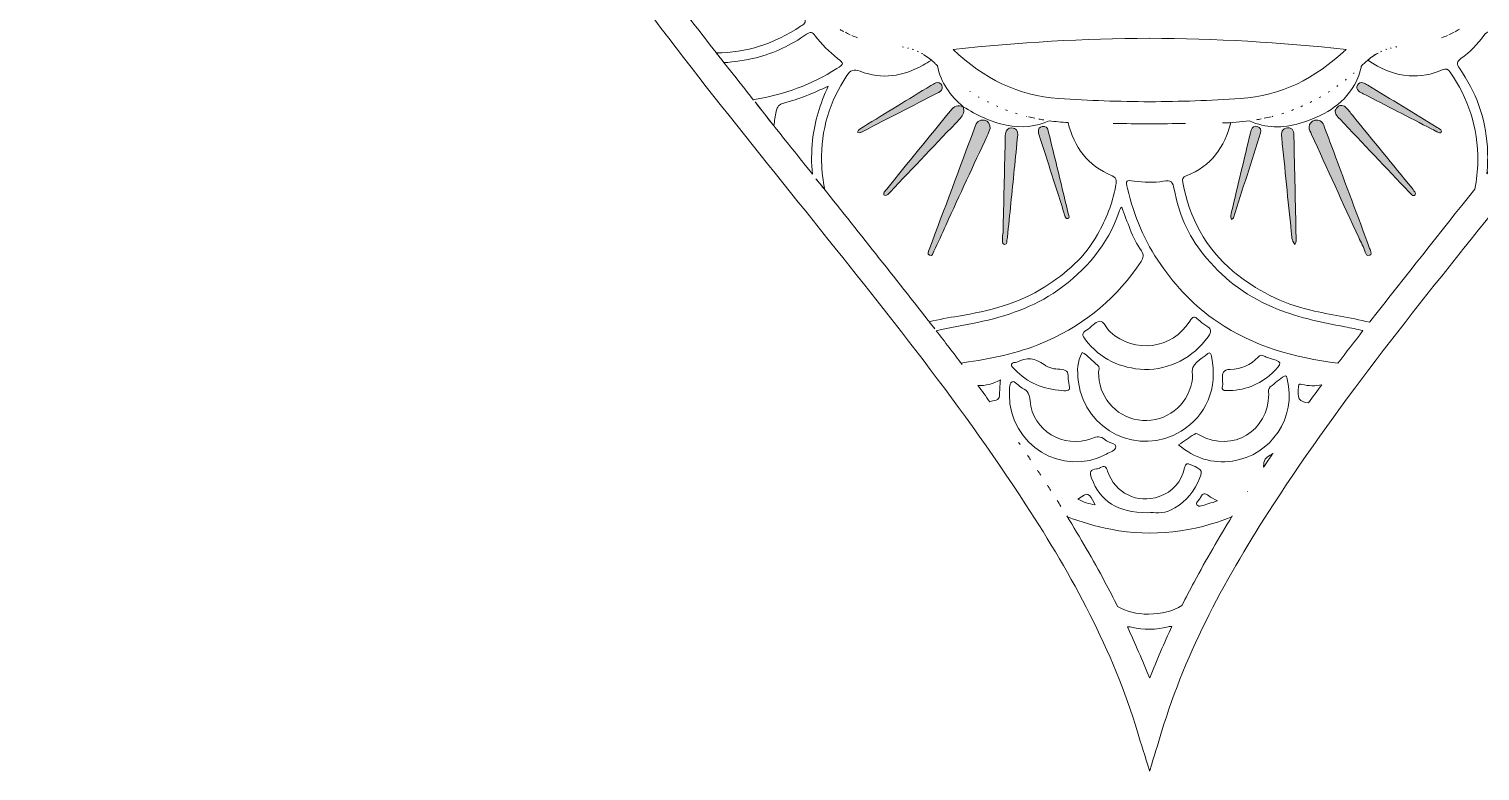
# Model space of a CAD drawing. Extents: x 316 to 1684, y -1896 to -103.
# Drawn here: x 316 to 1202, y -1896 to -1443 of the extents above; entities that cross this region are included whole.
import ezdxf

# ---------------------------------------------------------------- set-up
doc = ezdxf.new("R2010")
doc.units = 0
doc.header["$MEASUREMENT"] = 0
doc.layers.add('Layer 1', color=7, linetype='Continuous')

# ---------------------------------------------------------------- blocks, each defined once
blk = doc.blocks.new('block 2')
at = {"layer": 'Layer 1', "true_color": 0xfbd4ad}
h = blk.add_hatch(color=41, dxfattribs=at)
h.dxf.hatch_style = 2
edge = h.paths.add_edge_path()
edge.add_spline(control_points=[(872.13, -1480.73), (873.42, -1479.76), (873.8, -1478.42), (873.12, -1476.98), (872.41, -1475.49), (871.06, -1475.01), (869.54, -1475.52), (868.49, -1475.88), (867.51, -1476.49), (866.55, -1477.08), (852.78, -1485.5), (839.02, -1493.93), (825.28, -1502.39), (824.02, -1503.17), (822.42, -1503.63), (821.62, -1505.64), (823.32, -1506.51), (824.35, -1505.48), (825.39, -1504.95), (840.37, -1497.25), (855.33, -1489.52), (870.3, -1481.8), (870.93, -1481.47), (871.57, -1481.16), (872.13, -1480.73)], knot_values=[0, 0, 0, 0, 1, 1, 1, 2, 2, 2, 3, 3, 3, 4, 4, 4, 5, 5, 5, 6, 6, 6, 7, 7, 7, 8, 8, 8, 8], degree=3, periodic=1)
h = blk.add_hatch(color=41, dxfattribs=at)
h.dxf.hatch_style = 2
edge = h.paths.add_edge_path()
edge.add_spline(control_points=[(1175.57, -1502.84), (1161.47, -1494.16), (1147.37, -1485.5), (1133.25, -1476.85), (1132.29, -1476.27), (1131.27, -1475.71), (1130.2, -1475.43), (1128.84, -1475.09), (1127.72, -1475.68), (1127, -1476.94), (1126.25, -1478.27), (1126.62, -1479.48), (1127.63, -1480.39), (1128.45, -1481.13), (1129.5, -1481.65), (1130.5, -1482.16), (1144.45, -1489.37), (1158.41, -1496.56), (1172.37, -1503.75), (1173.76, -1504.46), (1175.14, -1505.18), (1176.55, -1505.84), (1177.2, -1506.14), (1177.92, -1506.28), (1178.3, -1505.03), (1177.85, -1503.92), (1176.6, -1503.47), (1175.57, -1502.84)], knot_values=[0, 0, 0, 0, 1, 1, 1, 2, 2, 2, 3, 3, 3, 4, 4, 4, 5, 5, 5, 6, 6, 6, 7, 7, 7, 8, 8, 8, 9, 9, 9, 9], degree=3, periodic=1)
h = blk.add_hatch(color=41, dxfattribs=at)
h.dxf.hatch_style = 2
edge = h.paths.add_edge_path()
edge.add_spline(control_points=[(878.37, -1492.54), (865.51, -1508.56), (852.47, -1524.44), (839.5, -1540.37), (838.96, -1541.03), (838.44, -1541.7), (837.96, -1542.4), (837.48, -1543.08), (837.53, -1543.83), (838.23, -1544.22), (838.6, -1544.42), (839.36, -1544.29), (839.75, -1544.02), (840.44, -1543.56), (841.01, -1542.9), (841.59, -1542.28), (855.83, -1527.27), (870.02, -1512.21), (884.35, -1497.3), (886.48, -1495.08), (886.94, -1492.89), (886.24, -1490.18), (882.93, -1488.61), (880.65, -1489.71), (878.37, -1492.54)], knot_values=[0, 0, 0, 0, 1, 1, 1, 2, 2, 2, 3, 3, 3, 4, 4, 4, 5, 5, 5, 6, 6, 6, 7, 7, 7, 8, 8, 8, 8], degree=3, periodic=1)
h = blk.add_hatch(color=41, dxfattribs=at)
h.dxf.hatch_style = 2
edge = h.paths.add_edge_path()
edge.add_spline(control_points=[(1124.59, -1496.13), (1123.16, -1494.37), (1121.77, -1492.58), (1120.25, -1490.89), (1118.6, -1489.06), (1116.62, -1488.57), (1114.68, -1490.37), (1112.75, -1492.15), (1113.09, -1494.13), (1114.7, -1496), (1115.16, -1496.54), (1115.63, -1497.07), (1116.12, -1497.58), (1130.26, -1512.49), (1144.39, -1527.4), (1158.54, -1542.3), (1159.22, -1543.01), (1159.89, -1543.82), (1160.74, -1544.26), (1161.67, -1544.74), (1162.34, -1544.19), (1162.45, -1542.86), (1161.81, -1541.99), (1161.1, -1540.93), (1160.3, -1539.95), (1148.41, -1525.34), (1136.5, -1510.73), (1124.59, -1496.13)], knot_values=[0, 0, 0, 0, 1, 1, 1, 2, 2, 2, 3, 3, 3, 4, 4, 4, 5, 5, 5, 6, 6, 6, 7, 7, 7, 8, 8, 8, 9, 9, 9, 9], degree=3, periodic=1)
h = blk.add_hatch(color=41, dxfattribs=at)
h.dxf.hatch_style = 2
edge = h.paths.add_edge_path()
edge.add_spline(control_points=[(868.26, -1578.41), (870.82, -1573.05), (873.32, -1567.67), (875.75, -1562.26), (883.96, -1544.03), (892.51, -1525.96), (900.91, -1507.82), (901.62, -1506.29), (902.2, -1504.69), (902.74, -1503.34), (902.62, -1500.7), (901.78, -1498.89), (899.26, -1498.38), (895.86, -1497.68), (894.37, -1499.77), (893.35, -1502.53), (884.06, -1527.49), (874.76, -1552.45), (865.47, -1577.41), (865.03, -1578.59), (864.1, -1580.12), (865.58, -1580.81), (867.59, -1581.74), (867.73, -1579.52), (868.26, -1578.41)], knot_values=[0, 0, 0, 0, 1, 1, 1, 2, 2, 2, 3, 3, 3, 4, 4, 4, 5, 5, 5, 6, 6, 6, 7, 7, 7, 8, 8, 8, 8], degree=3, periodic=1)
h = blk.add_hatch(color=41, dxfattribs=at)
h.dxf.hatch_style = 2
edge = h.paths.add_edge_path()
edge.add_spline(control_points=[(911.35, -1574.25), (913.45, -1574.47), (912.59, -1571.9), (913.12, -1570.59), (913.22, -1570.34), (913.19, -1570.03), (913.21, -1569.75), (914.62, -1555.97), (916.04, -1542.19), (917.43, -1528.4), (918.14, -1521.36), (918.85, -1514.32), (919.47, -1507.27), (919.69, -1504.78), (918.45, -1503.07), (915.9, -1502.96), (913.58, -1502.86), (912.26, -1504.36), (912, -1506.62), (911.83, -1508.16), (911.87, -1509.73), (911.83, -1511.29), (911.4, -1529.95), (910.97, -1548.62), (910.53, -1567.28), (910.48, -1567.28), (910.42, -1567.28), (910.36, -1567.28), (910.32, -1568.27), (910.16, -1569.26), (910.24, -1570.24), (910.36, -1571.69), (909.45, -1574.06), (911.35, -1574.25)], knot_values=[0, 0, 0, 0, 1, 1, 1, 2, 2, 2, 3, 3, 3, 4, 4, 4, 5, 5, 5, 6, 6, 6, 7, 7, 7, 8, 8, 8, 9, 9, 9, 10, 10, 10, 11, 11, 11, 11], degree=3, periodic=1)
h = blk.add_hatch(color=41, dxfattribs=at)
h.dxf.hatch_style = 2
edge = h.paths.add_edge_path()
edge.add_spline(control_points=[(948.31, -1556.67), (948.6, -1557.59), (948.77, -1558.91), (950.11, -1558.44), (951.4, -1557.98), (950.68, -1556.75), (950.47, -1555.86), (947.6, -1543.9), (944.7, -1531.94), (941.81, -1519.99), (940.58, -1514.9), (939.35, -1509.82), (938.1, -1504.74), (937.63, -1502.83), (936.5, -1501.7), (934.43, -1502.15), (932.84, -1502.5), (932.13, -1503.67), (932.14, -1505.52), (932.22, -1505.84), (932.32, -1506.4), (932.49, -1506.94), (937.76, -1523.51), (943.04, -1540.09), (948.31, -1556.67)], knot_values=[0, 0, 0, 0, 1, 1, 1, 2, 2, 2, 3, 3, 3, 4, 4, 4, 5, 5, 5, 6, 6, 6, 7, 7, 7, 8, 8, 8, 8], degree=3, periodic=1)
h = blk.add_hatch(color=41, dxfattribs=at)
h.dxf.hatch_style = 2
edge = h.paths.add_edge_path()
edge.add_spline(control_points=[(1065.68, -1502.15), (1063.85, -1501.67), (1062.72, -1502.71), (1062.09, -1504.35), (1061.89, -1504.88), (1061.76, -1505.44), (1061.63, -1505.99), (1057.76, -1522.12), (1053.88, -1538.26), (1050.04, -1554.4), (1049.73, -1555.74), (1049.1, -1557.1), (1049.99, -1558.92), (1050.61, -1558.43), (1051.09, -1558.24), (1051.19, -1557.93), (1056.76, -1540.66), (1062.32, -1523.38), (1067.83, -1506.09), (1068.45, -1504.16), (1067.66, -1502.67), (1065.68, -1502.15)], knot_values=[0, 0, 0, 0, 1, 1, 1, 2, 2, 2, 3, 3, 3, 4, 4, 4, 5, 5, 5, 6, 6, 6, 7, 7, 7, 7], degree=3, periodic=1)
h = blk.add_hatch(color=41, dxfattribs=at)
h.dxf.hatch_style = 2
edge = h.paths.add_edge_path()
edge.add_spline(control_points=[(1088.15, -1508.37), (1088.1, -1505.58), (1087.68, -1502.82), (1084.29, -1502.96), (1080.74, -1503.11), (1080.37, -1505.9), (1080.68, -1508.91), (1082.65, -1528.09), (1084.52, -1547.28), (1086.55, -1566.46), (1086.82, -1568.98), (1086.63, -1571.77), (1088.67, -1574.21), (1089.85, -1572.76), (1089.51, -1571.32), (1089.48, -1569.99), (1089.05, -1549.45), (1088.57, -1528.91), (1088.15, -1508.37)], knot_values=[0, 0, 0, 0, 1, 1, 1, 2, 2, 2, 3, 3, 3, 4, 4, 4, 5, 5, 5, 6, 6, 6, 6], degree=3, periodic=1)
h = blk.add_hatch(color=41, dxfattribs=at)
h.dxf.hatch_style = 2
edge = h.paths.add_edge_path()
edge.add_spline(control_points=[(1134.39, -1576.67), (1127.07, -1557.02), (1119.75, -1537.37), (1112.43, -1517.72), (1110.4, -1512.27), (1108.41, -1506.81), (1106.31, -1501.39), (1105.38, -1499), (1103.59, -1497.79), (1100.93, -1498.39), (1098.71, -1498.89), (1097.59, -1500.36), (1097.4, -1502.52), (1097.41, -1504.23), (1098.24, -1505.58), (1098.88, -1506.99), (1108.48, -1528.02), (1118.06, -1549.05), (1127.71, -1570.05), (1129.06, -1573), (1130.73, -1575.78), (1131.72, -1578.91), (1132.06, -1579.98), (1132.7, -1581.63), (1134.4, -1580.88), (1135.79, -1580.26), (1135.09, -1578.94), (1134.81, -1577.87), (1134.7, -1577.46), (1134.53, -1577.07), (1134.39, -1576.67)], knot_values=[0, 0, 0, 0, 1, 1, 1, 2, 2, 2, 3, 3, 3, 4, 4, 4, 5, 5, 5, 6, 6, 6, 7, 7, 7, 8, 8, 8, 9, 9, 9, 10, 10, 10, 10], degree=3, periodic=1)
at = {"layer": 'Layer 1', "lineweight": 0}
for points, knots in [([(1673.34, -762.19), (1662.42, -742.78), (1645.38, -729.84), (1626.13, -719.79), (1579.9, -695.65), (1530.89, -691.29), (1480.17, -700.46), (1472.26, -701.89), (1464.42, -703.7), (1456.37, -704.91), (1469.08, -697.31), (1482.2, -690.52), (1494.42, -682.22), (1597.01, -612.54), (1651.13, -515.77), (1656.09, -391.82), (1657.77, -349.83), (1651.93, -308.69), (1637.06, -269.34), (1611.07, -200.5), (1565.67, -148.18), (1500.72, -113.18), (1495.34, -110.26), (1489.49, -108.12), (1483.74, -105.96), (1478.61, -104.02), (1473.29, -103.35), (1467.76, -104.63), (1456.24, -107.26), (1452.69, -116.14), (1459.89, -125.56), (1462.54, -129.04), (1465.99, -132.02), (1469.48, -134.7), (1504.07, -161.2), (1530.16, -194), (1547, -234.47), (1562.92, -272.74), (1566.44, -312.54), (1564.66, -353.22), (1563.42, -381.55), (1557.91, -408.96), (1544.9, -434.47), (1526.94, -469.68), (1498.13, -493.38), (1462.73, -508.98), (1403.63, -535.05), (1341.45, -548.51), (1276.91, -549.25), (1244.48, -549.61), (1212.44, -543.11), (1181.42, -534.64), (1141.75, -523.78), (1102.93, -524.66), (1063.01, -531.94), (1042.09, -535.74), (1021.1, -537.48), (1000.09, -537.46), (1000.09, -537.46), (999.91, -537.46), (999.91, -537.46), (978.9, -537.48), (957.91, -535.74), (936.99, -531.94), (897.07, -524.66), (858.25, -523.78), (818.58, -534.64), (787.56, -543.11), (755.52, -549.61), (723.09, -549.25), (658.55, -548.51), (596.37, -535.05), (537.27, -508.98), (501.87, -493.38), (473.06, -469.68), (455.1, -434.47), (442.09, -408.96), (436.58, -381.55), (435.34, -353.22), (433.56, -312.54), (437.08, -272.74), (453, -234.47), (469.84, -194), (495.93, -161.2), (530.52, -134.7), (534.01, -132.02), (537.46, -129.04), (540.11, -125.56), (547.31, -116.14), (543.76, -107.26), (532.24, -104.63), (526.71, -103.35), (521.39, -104.02), (516.26, -105.96), (510.51, -108.12), (504.66, -110.26), (499.28, -113.18), (434.33, -148.18), (388.93, -200.5), (362.94, -269.34), (348.07, -308.69), (342.23, -349.83), (343.91, -391.82), (348.87, -515.77), (402.99, -612.54), (505.58, -682.22), (517.8, -690.52), (530.92, -697.31), (543.63, -704.91), (535.58, -703.7), (527.74, -701.89), (519.83, -700.46), (469.11, -691.29), (420.1, -695.65), (373.87, -719.79), (354.62, -729.84), (337.58, -742.78), (326.66, -762.19), (315.82, -781.5), (317.18, -798.64), (331.61, -815.49), (368.81, -858.94), (417.78, -881), (472.89, -890.53), (504.31, -895.96), (535.11, -888.26), (565.83, -882.51), (590.21, -877.94), (614, -870.13), (639.08, -869.18), (649.66, -868.8), (660.2, -868.1), (670.74, -869.82), (672.19, -870.05), (673.96, -870.13), (674.55, -871.64), (675.23, -873.37), (673.43, -874.11), (672.36, -875.01), (668.06, -878.69), (663.71, -882.32), (659.38, -885.99), (620.72, -918.68), (588.9, -956.77), (568.23, -1003.36), (540.49, -1065.86), (541.29, -1129.7), (560.55, -1194.12), (578.08, -1252.81), (607.58, -1305.64), (640.94, -1356.5), (684.92, -1423.6), (735.47, -1485.8), (785.51, -1548.36), (833.7, -1608.6), (882.43, -1668.47), (924.51, -1733.29), (952.78, -1776.85), (977.69, -1822.09), (992.65, -1872.18), (994.88, -1879.62), (997.22, -1887), (999.91, -1895.77), (999.93, -1895.86), (999.96, -1895.94), (999.99, -1896.03), (999.99, -1896.01), (1000, -1896.01), (1000, -1896), (1000, -1896.01), (1000.01, -1896.01), (1000.01, -1896.03), (1000.04, -1895.94), (1000.07, -1895.86), (1000.09, -1895.77), (1002.78, -1887), (1005.12, -1879.62), (1007.35, -1872.18), (1022.31, -1822.09), (1047.22, -1776.85), (1075.49, -1733.29), (1117.57, -1668.47), (1166.3, -1608.6), (1214.49, -1548.36), (1264.53, -1485.8), (1315.08, -1423.6), (1359.06, -1356.5), (1392.42, -1305.64), (1421.92, -1252.81), (1439.45, -1194.12), (1458.71, -1129.7), (1459.51, -1065.86), (1431.77, -1003.36), (1411.1, -956.77), (1379.28, -918.68), (1340.62, -885.99), (1336.29, -882.32), (1331.94, -878.69), (1327.64, -875.01), (1326.57, -874.11), (1324.77, -873.37), (1325.45, -871.64), (1326.04, -870.13), (1327.81, -870.05), (1329.26, -869.82), (1339.8, -868.1), (1350.34, -868.8), (1360.92, -869.18), (1386, -870.13), (1409.79, -877.94), (1434.17, -882.51), (1464.89, -888.26), (1495.69, -895.96), (1527.11, -890.53), (1582.22, -881), (1631.19, -858.94), (1668.39, -815.49), (1682.82, -798.64), (1684.18, -781.5), (1673.34, -762.19)], [0, 0, 0, 0, 1, 1, 1, 2, 2, 2, 3, 3, 3, 4, 4, 4, 5, 5, 5, 6, 6, 6, 7, 7, 7, 8, 8, 8, 9, 9, 9, 10, 10, 10, 11, 11, 11, 12, 12, 12, 13, 13, 13, 14, 14, 14, 15, 15, 15, 16, 16, 16, 17, 17, 17, 18, 18, 18, 19, 19, 19, 20, 20, 20, 21, 21, 21, 22, 22, 22, 23, 23, 23, 24, 24, 24, 25, 25, 25, 26, 26, 26, 27, 27, 27, 28, 28, 28, 29, 29, 29, 30, 30, 30, 31, 31, 31, 32, 32, 32, 33, 33, 33, 34, 34, 34, 35, 35, 35, 36, 36, 36, 37, 37, 37, 38, 38, 38, 39, 39, 39, 40, 40, 40, 41, 41, 41, 42, 42, 42, 43, 43, 43, 44, 44, 44, 45, 45, 45, 46, 46, 46, 47, 47, 47, 48, 48, 48, 49, 49, 49, 50, 50, 50, 51, 51, 51, 52, 52, 52, 53, 53, 53, 54, 54, 54, 55, 55, 55, 56, 56, 56, 57, 57, 57, 58, 58, 58, 59, 59, 59, 60, 60, 60, 61, 61, 61, 62, 62, 62, 63, 63, 63, 64, 64, 64, 65, 65, 65, 66, 66, 66, 67, 67, 67, 68, 68, 68, 69, 69, 69, 70, 70, 70, 71, 71, 71, 72, 72, 72, 73, 73, 73, 73]), ([(648.58, -1336.64), (653.15, -1325.55), (659.39, -1315.25), (667.57, -1305.99), (681.57, -1290.15), (699.47, -1280.95), (720.16, -1277.04), (722.53, -1276.6), (723.7, -1277.38), (724.6, -1279.68), (730.67, -1294.94), (742.52, -1303.12), (758.11, -1306.61), (759.9, -1307.01), (761.63, -1307.61), (763.43, -1308.12), (763.72, -1309.53), (762.8, -1310.61), (762.1, -1311.53), (752.4, -1324.46), (753.09, -1338.42), (757.81, -1352.82), (759.9, -1359.18), (763.29, -1364.87), (766.69, -1370.57), (766.66, -1370.54), (766.63, -1370.5), (766.59, -1370.47), (766.62, -1370.52), (766.63, -1370.56), (766.65, -1370.6), (766.67, -1370.61), (766.69, -1370.61), (766.72, -1370.62), (766.72, -1370.62), (766.72, -1370.63), (766.72, -1370.63), (767.72, -1371.62), (768.72, -1372.62), (769.72, -1373.63), (772.74, -1376.71), (775.82, -1379.71), (779.69, -1381.86), (781.87, -1383.07), (784.1, -1384.03), (786.39, -1384.8), (786.4, -1384.73), (786.41, -1384.66), (786.41, -1384.59), (786.02, -1389.69), (785.95, -1394.88), (786.23, -1400.17), (786.36, -1402.62), (786.64, -1404.96), (787, -1407.24), (784.49, -1416.44), (784.93, -1425.97), (789.35, -1435.94), (790.7, -1438.97), (788.66, -1439.68), (786.97, -1440.82), (770.77, -1451.82), (753.57, -1457.16), (735.47, -1457.13), (737.03, -1459.12), (738.6, -1461.12), (740.16, -1463.12), (746.63, -1462.79), (753.17, -1461.82), (759.81, -1460.11), (770.93, -1457.27), (781.13, -1452.36), (790.52, -1445.84), (792.87, -1444.2), (794.09, -1444.21), (795.83, -1446.67), (799.62, -1452.01), (804.35, -1456.52), (809.52, -1460.59), (813.58, -1463.81), (813.58, -1463.84), (809, -1466.8), (793.61, -1476.71), (776.75, -1482.69), (758.77, -1485.72), (758.52, -1485.77), (758.29, -1485.8), (758.05, -1485.84), (748.7, -1474), (739.36, -1462.14), (730.07, -1450.25), (701.34, -1413.44), (673.56, -1375.97), (648.58, -1336.64)], [0, 0, 0, 0, 1, 1, 1, 2, 2, 2, 3, 3, 3, 4, 4, 4, 5, 5, 5, 6, 6, 6, 7, 7, 7, 8, 8, 8, 9, 9, 9, 10, 10, 10, 11, 11, 11, 12, 12, 12, 13, 13, 13, 14, 14, 14, 15, 15, 15, 16, 16, 16, 17, 17, 17, 18, 18, 18, 19, 19, 19, 20, 20, 20, 21, 21, 21, 22, 22, 22, 23, 23, 23, 24, 24, 24, 25, 25, 25, 26, 26, 26, 27, 27, 27, 28, 28, 28, 29, 29, 29, 30, 30, 30, 31, 31, 31, 31]), ([(811.03, -1442.9), (811.77, -1443.34), (812.53, -1443.77), (813.31, -1444.18), (812.54, -1443.76), (811.77, -1443.34), (811.03, -1442.9)], [0, 0, 0, 0, 1, 1, 1, 2, 2, 2, 2]), ([(1189.17, -1442.78), (1188.32, -1443.29), (1187.45, -1443.78), (1186.55, -1444.26), (1187.45, -1443.78), (1188.32, -1443.29), (1189.17, -1442.78)], [0, 0, 0, 0, 1, 1, 1, 2, 2, 2, 2]), ([(1206, -1531.15), (1206.49, -1525.72), (1206.59, -1520.19), (1206.24, -1514.51), (1205.14, -1496.95), (1199.21, -1480.99), (1189.23, -1466.56), (1187.44, -1463.98), (1187.33, -1462.58), (1190.13, -1460.62), (1195.6, -1456.76), (1200.34, -1451.96), (1204.18, -1446.49), (1206.34, -1443.38), (1207.44, -1444.08), (1209.2, -1446.74), (1220.17, -1463.25), (1226.48, -1481.43), (1229.44, -1500.93), (1229.47, -1501.14), (1229.49, -1501.33), (1229.52, -1501.54), (1232.75, -1497.47), (1235.97, -1493.4), (1239.19, -1489.34), (1228.15, -1503.29), (1217.08, -1517.22), (1206, -1531.15)], [0, 0, 0, 0, 1, 1, 1, 2, 2, 2, 3, 3, 3, 4, 4, 4, 5, 5, 5, 6, 6, 6, 7, 7, 7, 8, 8, 8, 9, 9, 9, 9]), ([(814.11, -1444.61), (815.13, -1445.14), (816.19, -1445.64), (817.26, -1446.13), (816.19, -1445.64), (815.13, -1445.14), (814.11, -1444.61)], [0, 0, 0, 0, 1, 1, 1, 2, 2, 2, 2]), ([(818.16, -1446.53), (819.3, -1447.03), (820.46, -1447.51), (821.66, -1447.97), (820.46, -1447.51), (819.3, -1447.03), (818.16, -1446.53)], [0, 0, 0, 0, 1, 1, 1, 2, 2, 2, 2]), ([(1000.09, -1487.05), (1000.09, -1487.05), (999.91, -1487.05), (999.91, -1487.05), (981.43, -1486.96), (962.96, -1486.24), (944.51, -1485.13), (920.03, -1483.64), (898.86, -1472.84), (880.02, -1455.07), (920.16, -1450.74), (959.98, -1448.38), (999.91, -1448.25), (999.91, -1448.25), (1000.09, -1448.25), (1000.09, -1448.25), (1040.02, -1448.38), (1079.84, -1450.74), (1119.98, -1455.07), (1101.14, -1472.84), (1079.97, -1483.64), (1055.49, -1485.13), (1037.04, -1486.24), (1018.57, -1486.96), (1000.09, -1487.05)], [0, 0, 0, 0, 1, 1, 1, 2, 2, 2, 3, 3, 3, 4, 4, 4, 5, 5, 5, 6, 6, 6, 7, 7, 7, 8, 8, 8, 8]), ([(1181.88, -1446.51), (1180.72, -1447.02), (1179.55, -1447.51), (1178.34, -1447.97), (1179.55, -1447.51), (1180.72, -1447.02), (1181.88, -1446.51)], [0, 0, 0, 0, 1, 1, 1, 2, 2, 2, 2]), ([(1185.89, -1444.61), (1184.85, -1445.15), (1183.77, -1445.66), (1182.68, -1446.16), (1183.77, -1445.66), (1184.85, -1445.15), (1185.89, -1444.61)], [0, 0, 0, 0, 1, 1, 1, 2, 2, 2, 2]), ([(796.31, -1534.06), (798.12, -1536.33), (799.92, -1538.6), (801.73, -1540.87), (800.63, -1535.28), (799.94, -1529.53), (799.77, -1523.58), (799.22, -1504.38), (804.71, -1486.94), (815.24, -1470.97), (817.28, -1467.88), (819.37, -1466.79), (823.33, -1468.38), (836.65, -1473.74), (849.47, -1471.49), (861.74, -1464.69), (863.41, -1463.75), (865.07, -1462.75), (866.83, -1461.67), (865.24, -1460.31), (863.59, -1459.13), (861.9, -1458.11), (864.4, -1459.61), (866.78, -1461.45), (869.05, -1463.69), (869.51, -1464.16), (870, -1464.59), (870.47, -1465.04), (872.49, -1475.38), (878.32, -1483.33), (886.22, -1490.1), (886.22, -1490.1), (886.23, -1490.11), (886.23, -1490.11), (886.23, -1490.11), (886.23, -1490.11), (886.23, -1490.11), (886.23, -1490.11), (886.23, -1490.11), (886.23, -1490.11), (886.23, -1490.11), (886.23, -1490.11), (886.23, -1490.11), (886.23, -1490.11), (886.23, -1490.11), (886.23, -1490.11), (886.23, -1490.13), (886.23, -1490.15), (886.24, -1490.18), (886.28, -1490.2), (886.32, -1490.21), (886.37, -1490.23), (886.37, -1490.23), (886.26, -1490.13), (886.24, -1490.12), (886.24, -1490.12), (886.24, -1490.12), (886.24, -1490.12), (886.24, -1490.12), (886.37, -1490.23), (886.37, -1490.23), (886.33, -1490.2), (886.29, -1490.16), (886.25, -1490.12), (894.48, -1495.16), (903.03, -1499.47), (912.64, -1501.33), (921.9, -1503.12), (930.65, -1502.47), (938.72, -1498.7), (938.71, -1498.69), (938.69, -1498.69), (938.68, -1498.69), (942.48, -1499.22), (946.34, -1499.59), (950.26, -1499.79), (953.99, -1514.6), (961.98, -1526.23), (977.22, -1532.29), (980.47, -1533.58), (979.78, -1536.39), (979.3, -1538.83), (977.29, -1549.23), (973.42, -1558.91), (968.25, -1568.17), (960.57, -1581.96), (949.17, -1591.75), (936.06, -1600.14), (919.89, -1610.48), (902.01, -1614.9), (883.38, -1618.01), (877.4, -1619), (871.38, -1620.05), (865.47, -1621.48), (866.61, -1622.95), (867.75, -1624.42), (868.89, -1625.9), (867.57, -1624.19), (866.25, -1622.49), (864.92, -1620.79), (842.22, -1591.74), (819.26, -1562.91), (796.31, -1534.06)], [0, 0, 0, 0, 1, 1, 1, 2, 2, 2, 3, 3, 3, 4, 4, 4, 5, 5, 5, 6, 6, 6, 7, 7, 7, 8, 8, 8, 9, 9, 9, 10, 10, 10, 11, 11, 11, 12, 12, 12, 13, 13, 13, 14, 14, 14, 15, 15, 15, 16, 16, 16, 17, 17, 17, 18, 18, 18, 19, 19, 19, 20, 20, 20, 21, 21, 21, 22, 22, 22, 23, 23, 23, 24, 24, 24, 25, 25, 25, 26, 26, 26, 27, 27, 27, 28, 28, 28, 29, 29, 29, 30, 30, 30, 31, 31, 31, 32, 32, 32, 33, 33, 33, 34, 34, 34, 34]), ([(849.1, -1453.54), (849.29, -1453.57), (849.49, -1453.6), (849.68, -1453.63), (849.49, -1453.6), (849.29, -1453.57), (849.1, -1453.54)], [0, 0, 0, 0, 1, 1, 1, 2, 2, 2, 2]), ([(852.43, -1454.19), (852.58, -1454.23), (852.72, -1454.28), (852.87, -1454.32), (852.72, -1454.28), (852.58, -1454.23), (852.43, -1454.19)], [0, 0, 0, 0, 1, 1, 1, 2, 2, 2, 2]), ([(855.11, -1454.98), (855.34, -1455.06), (855.58, -1455.13), (855.81, -1455.21), (855.58, -1455.13), (855.34, -1455.06), (855.11, -1454.98)], [0, 0, 0, 0, 1, 1, 1, 2, 2, 2, 2]), ([(858.16, -1456.15), (858.42, -1456.27), (858.67, -1456.39), (858.93, -1456.51), (858.67, -1456.39), (858.42, -1456.27), (858.16, -1456.15)], [0, 0, 0, 0, 1, 1, 1, 2, 2, 2, 2]), ([(860.84, -1457.49), (861.02, -1457.59), (861.2, -1457.68), (861.38, -1457.78), (861.2, -1457.68), (861.02, -1457.59), (860.84, -1457.49)], [0, 0, 0, 0, 1, 1, 1, 2, 2, 2, 2]), ([(1134.32, -1621.76), (1122.5, -1618.91), (1110.4, -1617.22), (1098.57, -1614.47), (1081, -1610.37), (1065.08, -1602.4), (1051.11, -1590.73), (1034.03, -1576.44), (1024.42, -1558.03), (1020.33, -1536.42), (1019.9, -1534.23), (1020.19, -1533.17), (1022.44, -1532.29), (1037.72, -1526.39), (1045.83, -1514.73), (1049.62, -1499.81), (1047.95, -1499.88), (1046.27, -1499.95), (1044.57, -1499.98), (1050.22, -1499.9), (1055.72, -1499.46), (1061.11, -1498.72), (1070.8, -1503.36), (1081.27, -1503.31), (1092.02, -1500.12), (1105.67, -1496.06), (1117.71, -1489.54), (1125.14, -1476.62), (1127.2, -1473.04), (1128.66, -1469.24), (1129.34, -1465.23), (1129.27, -1465.3), (1129.2, -1465.36), (1129.13, -1465.43), (1129.73, -1464.85), (1130.35, -1464.29), (1130.95, -1463.69), (1133.65, -1461.02), (1136.5, -1458.93), (1139.53, -1457.3), (1139.2, -1457.48), (1138.87, -1457.65), (1138.54, -1457.84), (1136.69, -1458.9), (1134.92, -1460.17), (1133.2, -1461.64), (1133.22, -1461.65), (1133.23, -1461.65), (1133.26, -1461.67), (1140.82, -1466.92), (1149.12, -1470.46), (1158.43, -1471.18), (1165.51, -1471.71), (1172.3, -1470.51), (1178.74, -1467.56), (1181.02, -1466.51), (1182.24, -1466.99), (1183.62, -1469.01), (1194.51, -1484.88), (1200.47, -1502.31), (1200.47, -1523.56), (1200.35, -1529.21), (1199.73, -1534.83), (1198.65, -1540.39), (1177.38, -1567.13), (1156.12, -1593.87), (1135.08, -1620.79), (1134.83, -1621.11), (1134.58, -1621.44), (1134.32, -1621.76)], [0, 0, 0, 0, 1, 1, 1, 2, 2, 2, 3, 3, 3, 4, 4, 4, 5, 5, 5, 6, 6, 6, 7, 7, 7, 8, 8, 8, 9, 9, 9, 10, 10, 10, 11, 11, 11, 12, 12, 12, 13, 13, 13, 14, 14, 14, 15, 15, 15, 16, 16, 16, 17, 17, 17, 18, 18, 18, 19, 19, 19, 20, 20, 20, 21, 21, 21, 22, 22, 22, 23, 23, 23, 23]), ([(1141.89, -1456.13), (1141.57, -1456.27), (1141.25, -1456.43), (1140.93, -1456.58), (1141.25, -1456.43), (1141.57, -1456.27), (1141.89, -1456.13)], [0, 0, 0, 0, 1, 1, 1, 2, 2, 2, 2]), ([(1144.9, -1454.98), (1144.66, -1455.06), (1144.42, -1455.13), (1144.18, -1455.22), (1144.42, -1455.13), (1144.66, -1455.06), (1144.9, -1454.98)], [0, 0, 0, 0, 1, 1, 1, 2, 2, 2, 2]), ([(1147.57, -1454.2), (1147.42, -1454.23), (1147.28, -1454.28), (1147.13, -1454.32), (1147.28, -1454.28), (1147.42, -1454.23), (1147.57, -1454.2)], [0, 0, 0, 0, 1, 1, 1, 2, 2, 2, 2]), ([(1150.9, -1453.54), (1150.71, -1453.57), (1150.51, -1453.6), (1150.32, -1453.63), (1150.51, -1453.6), (1150.71, -1453.57), (1150.9, -1453.54)], [0, 0, 0, 0, 1, 1, 1, 2, 2, 2, 2]), ([(1124.81, -1469.39), (1124.7, -1469.49), (1124.59, -1469.59), (1124.48, -1469.69), (1124.59, -1469.59), (1124.7, -1469.49), (1124.81, -1469.39)], [0, 0, 0, 0, 1, 1, 1, 2, 2, 2, 2]), ([(759.1, -1487.17), (762.92, -1492.01), (766.76, -1496.85), (770.59, -1501.68), (770.99, -1498.77), (771.47, -1495.86), (772.06, -1492.93), (772.62, -1490.13), (773.7, -1488.65), (776.69, -1487.87), (786.02, -1485.44), (794.91, -1481.74), (803.76, -1477.5), (798.89, -1488.22), (795.4, -1499.1), (794.22, -1510.63), (793.49, -1517.69), (793.49, -1524.57), (794.12, -1531.3), (782.43, -1516.6), (770.74, -1501.9), (759.1, -1487.17)], [0, 0, 0, 0, 1, 1, 1, 2, 2, 2, 3, 3, 3, 4, 4, 4, 5, 5, 5, 6, 6, 6, 7, 7, 7, 7]), ([(872.13, -1480.73), (873.42, -1479.76), (873.8, -1478.42), (873.12, -1476.98), (872.41, -1475.49), (871.06, -1475.01), (869.54, -1475.52), (868.49, -1475.88), (867.51, -1476.49), (866.55, -1477.08), (852.78, -1485.5), (839.02, -1493.93), (825.28, -1502.39), (824.02, -1503.17), (822.42, -1503.63), (821.62, -1505.64), (823.32, -1506.51), (824.35, -1505.48), (825.39, -1504.95), (840.37, -1497.25), (855.33, -1489.52), (870.3, -1481.8), (870.93, -1481.47), (871.57, -1481.16), (872.13, -1480.73)], [0, 0, 0, 0, 1, 1, 1, 2, 2, 2, 3, 3, 3, 4, 4, 4, 5, 5, 5, 6, 6, 6, 7, 7, 7, 8, 8, 8, 8]), ([(1114.38, -1477.66), (1114.6, -1477.5), (1114.83, -1477.34), (1115.05, -1477.18), (1114.83, -1477.34), (1114.6, -1477.5), (1114.38, -1477.66)], [0, 0, 0, 0, 1, 1, 1, 2, 2, 2, 2]), ([(1119.58, -1473.76), (1119.77, -1473.61), (1119.95, -1473.47), (1120.14, -1473.32), (1120.06, -1473.38), (1119.99, -1473.44), (1119.92, -1473.5), (1119.81, -1473.59), (1119.69, -1473.67), (1119.58, -1473.76)], [0, 0, 0, 0, 1, 1, 1, 2, 2, 2, 3, 3, 3, 3]), ([(1175.57, -1502.84), (1161.47, -1494.16), (1147.37, -1485.5), (1133.25, -1476.85), (1132.29, -1476.27), (1131.27, -1475.71), (1130.2, -1475.43), (1128.84, -1475.09), (1127.72, -1475.68), (1127, -1476.94), (1126.25, -1478.27), (1126.62, -1479.48), (1127.63, -1480.39), (1128.45, -1481.13), (1129.5, -1481.65), (1130.5, -1482.16), (1144.45, -1489.37), (1158.41, -1496.56), (1172.37, -1503.75), (1173.76, -1504.46), (1175.14, -1505.18), (1176.55, -1505.84), (1177.2, -1506.14), (1177.92, -1506.28), (1178.3, -1505.03), (1177.85, -1503.92), (1176.6, -1503.47), (1175.57, -1502.84)], [0, 0, 0, 0, 1, 1, 1, 2, 2, 2, 3, 3, 3, 4, 4, 4, 5, 5, 5, 6, 6, 6, 7, 7, 7, 8, 8, 8, 9, 9, 9, 9]), ([(890.28, -1480.82), (890.34, -1480.86), (890.4, -1480.89), (890.46, -1480.93), (890.4, -1480.89), (890.34, -1480.86), (890.28, -1480.82)], [0, 0, 0, 0, 1, 1, 1, 2, 2, 2, 2]), ([(895.56, -1484.03), (895.72, -1484.12), (895.88, -1484.22), (896.03, -1484.31), (895.88, -1484.22), (895.72, -1484.13), (895.56, -1484.03)], [0, 0, 0, 0, 1, 1, 1, 2, 2, 2, 2]), ([(900.95, -1486.95), (901.2, -1487.07), (901.45, -1487.2), (901.7, -1487.33), (901.45, -1487.2), (901.2, -1487.07), (900.95, -1486.95)], [0, 0, 0, 0, 1, 1, 1, 2, 2, 2, 2]), ([(1098.02, -1487.47), (1098.4, -1487.28), (1098.78, -1487.08), (1099.16, -1486.89), (1098.78, -1487.08), (1098.4, -1487.28), (1098.02, -1487.47)], [0, 0, 0, 0, 1, 1, 1, 2, 2, 2, 2]), ([(1103.59, -1484.52), (1103.92, -1484.34), (1104.24, -1484.15), (1104.57, -1483.96), (1104.24, -1484.15), (1103.92, -1484.34), (1103.59, -1484.52)], [0, 0, 0, 0, 1, 1, 1, 2, 2, 2, 2]), ([(1109.05, -1481.25), (1109.32, -1481.08), (1109.59, -1480.9), (1109.86, -1480.73), (1109.59, -1480.9), (1109.32, -1481.08), (1109.05, -1481.25)], [0, 0, 0, 0, 1, 1, 1, 2, 2, 2, 2]), ([(878.37, -1492.54), (865.51, -1508.56), (852.47, -1524.44), (839.5, -1540.37), (838.96, -1541.03), (838.44, -1541.7), (837.96, -1542.4), (837.48, -1543.08), (837.53, -1543.83), (838.23, -1544.22), (838.6, -1544.42), (839.36, -1544.29), (839.75, -1544.02), (840.44, -1543.56), (841.01, -1542.9), (841.59, -1542.28), (855.83, -1527.27), (870.02, -1512.21), (884.35, -1497.3), (886.48, -1495.08), (886.94, -1492.89), (886.24, -1490.18), (882.93, -1488.61), (880.65, -1489.71), (878.37, -1492.54)], [0, 0, 0, 0, 1, 1, 1, 2, 2, 2, 3, 3, 3, 4, 4, 4, 5, 5, 5, 6, 6, 6, 7, 7, 7, 8, 8, 8, 8]), ([(906.45, -1489.56), (906.78, -1489.71), (907.11, -1489.86), (907.44, -1490), (907.11, -1489.86), (906.78, -1489.71), (906.45, -1489.56)], [0, 0, 0, 0, 1, 1, 1, 2, 2, 2, 2]), ([(912.12, -1491.9), (912.5, -1492.05), (912.88, -1492.2), (913.26, -1492.34), (912.88, -1492.2), (912.5, -1492.05), (912.12, -1491.9)], [0, 0, 0, 0, 1, 1, 1, 2, 2, 2, 2]), ([(918.07, -1494), (918.43, -1494.11), (918.79, -1494.24), (919.15, -1494.36), (918.79, -1494.24), (918.43, -1494.11), (918.07, -1494)], [0, 0, 0, 0, 1, 1, 1, 2, 2, 2, 2]), ([(924.86, -1495.98), (924.95, -1496), (925.04, -1496.03), (925.13, -1496.06), (925.12, -1496.05), (925.11, -1496.05), (925.1, -1496.05), (925.02, -1496.03), (924.94, -1496), (924.86, -1495.98)], [0, 0, 0, 0, 1, 1, 1, 2, 2, 2, 3, 3, 3, 3]), ([(926.03, -1496.27), (927.34, -1496.6), (928.67, -1496.89), (930, -1497.17), (928.67, -1496.89), (927.34, -1496.6), (926.03, -1496.27)], [0, 0, 0, 0, 1, 1, 1, 2, 2, 2, 2]), ([(1074.28, -1496.2), (1072.85, -1496.56), (1071.41, -1496.88), (1069.97, -1497.18), (1071.41, -1496.88), (1072.85, -1496.56), (1074.28, -1496.2)], [0, 0, 0, 0, 1, 1, 1, 2, 2, 2, 2]), ([(1074.8, -1496.08), (1074.78, -1496.08), (1074.77, -1496.08), (1074.76, -1496.09), (1074.92, -1496.05), (1075.08, -1495.99), (1075.25, -1495.95), (1075.1, -1495.99), (1074.95, -1496.04), (1074.8, -1496.08)], [0, 0, 0, 0, 1, 1, 1, 2, 2, 2, 3, 3, 3, 3]), ([(1080.72, -1494.4), (1081.16, -1494.26), (1081.59, -1494.11), (1082.03, -1493.96), (1081.59, -1494.11), (1081.16, -1494.26), (1080.72, -1494.4)], [0, 0, 0, 0, 1, 1, 1, 2, 2, 2, 2]), ([(1086.58, -1492.41), (1087.04, -1492.24), (1087.5, -1492.05), (1087.96, -1491.87), (1087.5, -1492.05), (1087.04, -1492.24), (1086.58, -1492.41)], [0, 0, 0, 0, 1, 1, 1, 2, 2, 2, 2]), ([(1092.35, -1490.1), (1092.78, -1489.91), (1093.21, -1489.71), (1093.64, -1489.52), (1093.21, -1489.71), (1092.78, -1489.91), (1092.35, -1490.1)], [0, 0, 0, 0, 1, 1, 1, 2, 2, 2, 2]), ([(1124.59, -1496.13), (1123.16, -1494.37), (1121.77, -1492.58), (1120.25, -1490.89), (1118.6, -1489.06), (1116.62, -1488.57), (1114.68, -1490.37), (1112.75, -1492.15), (1113.09, -1494.13), (1114.7, -1496), (1115.16, -1496.54), (1115.63, -1497.07), (1116.12, -1497.58), (1130.26, -1512.49), (1144.39, -1527.4), (1158.54, -1542.3), (1159.22, -1543.01), (1159.89, -1543.82), (1160.74, -1544.26), (1161.67, -1544.74), (1162.34, -1544.19), (1162.45, -1542.86), (1161.81, -1541.99), (1161.1, -1540.93), (1160.3, -1539.95), (1148.41, -1525.34), (1136.5, -1510.73), (1124.59, -1496.13)], [0, 0, 0, 0, 1, 1, 1, 2, 2, 2, 3, 3, 3, 4, 4, 4, 5, 5, 5, 6, 6, 6, 7, 7, 7, 8, 8, 8, 9, 9, 9, 9]), ([(868.26, -1578.41), (870.82, -1573.05), (873.32, -1567.67), (875.75, -1562.26), (883.96, -1544.03), (892.51, -1525.96), (900.91, -1507.82), (901.62, -1506.29), (902.2, -1504.69), (902.74, -1503.34), (902.62, -1500.7), (901.78, -1498.89), (899.26, -1498.38), (895.86, -1497.68), (894.37, -1499.77), (893.35, -1502.53), (884.06, -1527.49), (874.76, -1552.45), (865.47, -1577.41), (865.03, -1578.59), (864.1, -1580.12), (865.58, -1580.81), (867.59, -1581.74), (867.73, -1579.52), (868.26, -1578.41)], [0, 0, 0, 0, 1, 1, 1, 2, 2, 2, 3, 3, 3, 4, 4, 4, 5, 5, 5, 6, 6, 6, 7, 7, 7, 8, 8, 8, 8]), ([(911.35, -1574.25), (913.45, -1574.47), (912.59, -1571.9), (913.12, -1570.59), (913.22, -1570.34), (913.19, -1570.03), (913.21, -1569.75), (914.62, -1555.97), (916.04, -1542.19), (917.43, -1528.4), (918.14, -1521.36), (918.85, -1514.32), (919.47, -1507.27), (919.69, -1504.78), (918.45, -1503.07), (915.9, -1502.96), (913.58, -1502.86), (912.26, -1504.36), (912, -1506.62), (911.83, -1508.16), (911.87, -1509.73), (911.83, -1511.29), (911.4, -1529.95), (910.97, -1548.62), (910.53, -1567.28), (910.48, -1567.28), (910.42, -1567.28), (910.36, -1567.28), (910.32, -1568.27), (910.16, -1569.26), (910.24, -1570.24), (910.36, -1571.69), (909.45, -1574.06), (911.35, -1574.25)], [0, 0, 0, 0, 1, 1, 1, 2, 2, 2, 3, 3, 3, 4, 4, 4, 5, 5, 5, 6, 6, 6, 7, 7, 7, 8, 8, 8, 9, 9, 9, 10, 10, 10, 11, 11, 11, 11]), ([(948.31, -1556.67), (948.6, -1557.59), (948.77, -1558.91), (950.11, -1558.44), (951.4, -1557.98), (950.68, -1556.75), (950.47, -1555.86), (947.6, -1543.9), (944.7, -1531.94), (941.81, -1519.99), (940.58, -1514.9), (939.35, -1509.82), (938.1, -1504.74), (937.63, -1502.83), (936.5, -1501.7), (934.43, -1502.15), (932.84, -1502.5), (932.13, -1503.67), (932.14, -1505.52), (932.22, -1505.84), (932.32, -1506.4), (932.49, -1506.94), (937.76, -1523.51), (943.04, -1540.09), (948.31, -1556.67)], [0, 0, 0, 0, 1, 1, 1, 2, 2, 2, 3, 3, 3, 4, 4, 4, 5, 5, 5, 6, 6, 6, 7, 7, 7, 8, 8, 8, 8]), ([(932.32, -1497.64), (933.37, -1497.84), (934.42, -1498.03), (935.48, -1498.2), (934.42, -1498.03), (933.37, -1497.84), (932.32, -1497.64)], [0, 0, 0, 0, 1, 1, 1, 2, 2, 2, 2]), ([(977.7, -1500.33), (985.1, -1500.43), (992.51, -1500.51), (999.91, -1500.55), (992.5, -1500.51), (985.1, -1500.43), (977.7, -1500.33)], [0, 0, 0, 0, 1, 1, 1, 2, 2, 2, 2]), ([(1000.09, -1500.55), (1007.36, -1500.51), (1014.63, -1500.43), (1021.89, -1500.33), (1014.62, -1500.43), (1007.36, -1500.51), (1000.09, -1500.55)], [0, 0, 0, 0, 1, 1, 1, 2, 2, 2, 2]), ([(1065.68, -1502.15), (1063.85, -1501.67), (1062.72, -1502.71), (1062.09, -1504.35), (1061.89, -1504.88), (1061.76, -1505.44), (1061.63, -1505.99), (1057.76, -1522.12), (1053.88, -1538.26), (1050.04, -1554.4), (1049.73, -1555.74), (1049.1, -1557.1), (1049.99, -1558.92), (1050.61, -1558.43), (1051.09, -1558.24), (1051.19, -1557.93), (1056.76, -1540.66), (1062.32, -1523.38), (1067.83, -1506.09), (1068.45, -1504.16), (1067.66, -1502.67), (1065.68, -1502.15)], [0, 0, 0, 0, 1, 1, 1, 2, 2, 2, 3, 3, 3, 4, 4, 4, 5, 5, 5, 6, 6, 6, 7, 7, 7, 7]), ([(1068.06, -1497.58), (1067.12, -1497.76), (1066.17, -1497.92), (1065.22, -1498.08), (1066.17, -1497.91), (1067.12, -1497.76), (1068.06, -1497.58)], [0, 0, 0, 0, 1, 1, 1, 2, 2, 2, 2]), ([(1088.15, -1508.37), (1088.1, -1505.58), (1087.68, -1502.82), (1084.29, -1502.96), (1080.74, -1503.11), (1080.37, -1505.9), (1080.68, -1508.91), (1082.65, -1528.09), (1084.52, -1547.28), (1086.55, -1566.46), (1086.82, -1568.98), (1086.63, -1571.77), (1088.67, -1574.21), (1089.85, -1572.76), (1089.51, -1571.32), (1089.48, -1569.99), (1089.05, -1549.45), (1088.57, -1528.91), (1088.15, -1508.37)], [0, 0, 0, 0, 1, 1, 1, 2, 2, 2, 3, 3, 3, 4, 4, 4, 5, 5, 5, 6, 6, 6, 6]), ([(1134.39, -1576.67), (1127.07, -1557.02), (1119.75, -1537.37), (1112.43, -1517.72), (1110.4, -1512.27), (1108.41, -1506.81), (1106.31, -1501.39), (1105.38, -1499), (1103.59, -1497.79), (1100.93, -1498.39), (1098.71, -1498.89), (1097.59, -1500.36), (1097.4, -1502.52), (1097.41, -1504.23), (1098.24, -1505.58), (1098.88, -1506.99), (1108.48, -1528.02), (1118.06, -1549.05), (1127.71, -1570.05), (1129.06, -1573), (1130.73, -1575.78), (1131.72, -1578.91), (1132.06, -1579.98), (1132.7, -1581.63), (1134.4, -1580.88), (1135.79, -1580.26), (1135.09, -1578.94), (1134.81, -1577.87), (1134.7, -1577.46), (1134.53, -1577.07), (1134.39, -1576.67)], [0, 0, 0, 0, 1, 1, 1, 2, 2, 2, 3, 3, 3, 4, 4, 4, 5, 5, 5, 6, 6, 6, 7, 7, 7, 8, 8, 8, 9, 9, 9, 10, 10, 10, 10]), ([(1041.29, -1621.43), (1027.53, -1612), (1016.38, -1600.2), (1006.83, -1586.53), (996.94, -1572.32), (990.5, -1556.79), (986.6, -1540.06), (985.4, -1534.88), (985.5, -1534.87), (990.56, -1535.53), (996.49, -1536.3), (1002.54, -1536.7), (1008.37, -1535.52), (1013.17, -1534.53), (1014.23, -1536.23), (1015.03, -1540.49), (1017.75, -1555.08), (1023.46, -1568.52), (1032.74, -1580.14), (1044.06, -1594.31), (1057.96, -1605.11), (1074.77, -1612.42), (1089.12, -1618.64), (1104.15, -1621.71), (1119.33, -1624.58), (1123.01, -1625.27), (1126.68, -1626.04), (1130.32, -1626.91), (1125.18, -1633.53), (1120.08, -1640.17), (1115.03, -1646.84), (1088.78, -1643.57), (1063.57, -1636.66), (1041.29, -1621.43)], [0, 0, 0, 0, 1, 1, 1, 2, 2, 2, 3, 3, 3, 4, 4, 4, 5, 5, 5, 6, 6, 6, 7, 7, 7, 8, 8, 8, 9, 9, 9, 10, 10, 10, 11, 11, 11, 11]), ([(982.99, -1551.54), (984.72, -1556.08), (986.42, -1560.56), (988.12, -1565.06), (989.88, -1569.72), (992.29, -1574.04), (995, -1578.2), (996.54, -1580.55), (996.41, -1582.44), (994.85, -1584.77), (980.37, -1606.39), (961.39, -1622.58), (937.53, -1633.2), (922.11, -1640.06), (905.93, -1643.66), (889.37, -1646.06), (887.88, -1646.26), (886.37, -1646.49), (884.88, -1646.71), (885.11, -1647.02), (885.34, -1647.33), (885.58, -1647.65), (880.34, -1640.72), (875.06, -1633.83), (869.73, -1626.97), (878.06, -1625.03), (886.55, -1623.72), (894.94, -1621.93), (912.36, -1618.23), (929.27, -1612.59), (943.95, -1602.27), (961.2, -1590.11), (974.44, -1574.46), (981.48, -1554.14), (981.79, -1553.24), (981.94, -1552.23), (982.99, -1551.54)], [0, 0, 0, 0, 1, 1, 1, 2, 2, 2, 3, 3, 3, 4, 4, 4, 5, 5, 5, 6, 6, 6, 7, 7, 7, 8, 8, 8, 9, 9, 9, 10, 10, 10, 11, 11, 11, 12, 12, 12, 12]), ([(1035.76, -1630.7), (1026.81, -1643.26), (1011.89, -1651.04), (996.91, -1650.63), (982.14, -1650.04), (970.03, -1644.25), (960.84, -1632.46), (958.87, -1629.95), (958.33, -1628.45), (961.58, -1626.62), (964.38, -1625.03), (966.7, -1621.43), (969.44, -1621.22), (972.32, -1621), (973.52, -1625.54), (975.89, -1627.67), (990.9, -1641.19), (1013.82, -1638.29), (1024.57, -1621.14), (1026.3, -1618.38), (1027.35, -1617.71), (1029.74, -1620.2), (1031.1, -1621.62), (1032.72, -1622.87), (1034.44, -1623.82), (1037.86, -1625.67), (1038.03, -1627.51), (1035.76, -1630.7)], [0, 0, 0, 0, 1, 1, 1, 2, 2, 2, 3, 3, 3, 4, 4, 4, 5, 5, 5, 6, 6, 6, 7, 7, 7, 8, 8, 8, 9, 9, 9, 9]), ([(950.88, -1660.45), (952.05, -1663.59), (949.63, -1663.81), (946.43, -1663.57), (935.25, -1662.74), (925.5, -1658.84), (917.69, -1650.6), (916.84, -1649.7), (915.41, -1648.84), (915.75, -1647.51), (916.12, -1646.07), (917.91, -1646.6), (918.96, -1646.09), (924.89, -1643.14), (930.38, -1643.56), (935.65, -1647.68), (938.43, -1649.86), (941.93, -1650.45), (945.23, -1650.54), (948.96, -1650.63), (950.62, -1651.81), (950.31, -1655.6), (950.22, -1656.83), (950.59, -1658.08), (950.88, -1660.45)], [0, 0, 0, 0, 1, 1, 1, 2, 2, 2, 3, 3, 3, 4, 4, 4, 5, 5, 5, 6, 6, 6, 7, 7, 7, 8, 8, 8, 8]), ([(992.99, -1681.5), (1007.5, -1683.75), (1021.2, -1675.07), (1025.1, -1661.07), (1025.71, -1658.91), (1026.63, -1656.49), (1026.18, -1654.44), (1024.5, -1646.5), (1031.7, -1644.9), (1035.48, -1640.95), (1037.04, -1639.33), (1037.58, -1641.62), (1037.78, -1642.62), (1041.79, -1662.42), (1034.6, -1678.85), (1019.26, -1688.34), (993.64, -1704.18), (960.62, -1688.29), (956.64, -1658.42), (955.54, -1650.2), (955.97, -1646.54), (958.78, -1640.26), (962.65, -1641.97), (964.92, -1645.63), (968.28, -1647.95), (969.84, -1649.03), (968.92, -1650.86), (968.89, -1652.34), (968.47, -1666.58), (979.01, -1679.34), (992.99, -1681.5)], [0, 0, 0, 0, 1, 1, 1, 2, 2, 2, 3, 3, 3, 4, 4, 4, 5, 5, 5, 6, 6, 6, 7, 7, 7, 8, 8, 8, 9, 9, 9, 10, 10, 10, 10]), ([(1044.54, -1658.35), (1044.54, -1657.67), (1044.57, -1657.11), (1044.54, -1656.55), (1044.34, -1653.16), (1044.68, -1650.64), (1049.25, -1650.61), (1055.86, -1650.57), (1061.69, -1648.01), (1066.25, -1643.1), (1068.42, -1640.75), (1070.12, -1642.83), (1071.96, -1643.35), (1081.35, -1646), (1081.68, -1646.38), (1074.77, -1652.92), (1067.09, -1660.17), (1057.55, -1663.62), (1046.9, -1663.59), (1042.16, -1663.57), (1045.51, -1659.98), (1044.54, -1658.35)], [0, 0, 0, 0, 1, 1, 1, 2, 2, 2, 3, 3, 3, 4, 4, 4, 5, 5, 5, 6, 6, 6, 7, 7, 7, 7]), ([(1017.75, -1696.68), (1021.1, -1694.42), (1024.16, -1692.42), (1027.15, -1690.3), (1028.6, -1689.28), (1029.53, -1690.29), (1030.61, -1690.85), (1050.86, -1701.47), (1072.65, -1688.46), (1072.77, -1665.66), (1072.77, -1664.15), (1072.27, -1662.43), (1073.7, -1661.28), (1076.54, -1658.99), (1079.34, -1656.63), (1082.39, -1654.65), (1083.51, -1653.93), (1083.81, -1655.52), (1084.04, -1656.46), (1090.01, -1679.7), (1074.32, -1703.22), (1050.54, -1706.62), (1038.18, -1708.37), (1027.35, -1704.94), (1017.75, -1696.68)], [0, 0, 0, 0, 1, 1, 1, 2, 2, 2, 3, 3, 3, 4, 4, 4, 5, 5, 5, 6, 6, 6, 7, 7, 7, 8, 8, 8, 8]), ([(908.97, -1656.99), (908.71, -1660.78), (908.41, -1663.73), (908.35, -1666.68), (908.32, -1668.22), (907.76, -1669.06), (906.31, -1669.4), (905.01, -1669.7), (903.73, -1670.05), (902.43, -1670.35), (900.04, -1667.06), (897.63, -1663.79), (895.22, -1660.52), (899.83, -1660.63), (904.4, -1659.55), (908.97, -1656.99)], [0, 0, 0, 0, 1, 1, 1, 2, 2, 2, 3, 3, 3, 4, 4, 4, 5, 5, 5, 5]), ([(914.43, -1666.07), (914.89, -1663.6), (913.6, -1659.7), (916.12, -1658.2), (917.69, -1657.27), (919.92, -1660.98), (922.23, -1661.99), (925.72, -1663.53), (926.82, -1665.95), (927.11, -1669.86), (928.44, -1687.83), (947.44, -1699.34), (964.7, -1692.76), (967.76, -1691.59), (970.22, -1691.19), (972.72, -1693.53), (973.12, -1693.91), (973.71, -1694.08), (974.17, -1694.42), (975.92, -1695.75), (979.6, -1696.01), (979.45, -1697.86), (979.27, -1700.23), (975.92, -1701.13), (973.73, -1702.33), (947.11, -1716.77), (914.27, -1696.89), (914.43, -1666.07)], [0, 0, 0, 0, 1, 1, 1, 2, 2, 2, 3, 3, 3, 4, 4, 4, 5, 5, 5, 6, 6, 6, 7, 7, 7, 8, 8, 8, 9, 9, 9, 9]), ([(1090.97, -1661), (1091.19, -1659.47), (1091.85, -1659.47), (1092.95, -1659.74), (1097.12, -1660.82), (1101.14, -1660.95), (1105.2, -1659.96), (1102.48, -1663.63), (1099.78, -1667.31), (1097.1, -1671), (1091.2, -1670.61), (1089.92, -1668.08), (1090.97, -1661)], [0, 0, 0, 0, 1, 1, 1, 2, 2, 2, 3, 3, 3, 4, 4, 4, 4]), ([(920.98, -1696.52), (920.68, -1696.08), (920.37, -1695.64), (920.07, -1695.2), (920.37, -1695.64), (920.68, -1696.08), (920.98, -1696.52)], [0, 0, 0, 0, 1, 1, 1, 2, 2, 2, 2]), ([(927.33, -1705.83), (926.75, -1704.96), (926.16, -1704.1), (925.57, -1703.23), (926.16, -1704.1), (926.75, -1704.96), (927.33, -1705.83)], [0, 0, 0, 0, 1, 1, 1, 2, 2, 2, 2]), ([(964.64, -1717.05), (963.39, -1713.65), (963.56, -1711.7), (967.63, -1711.39), (968.46, -1711.33), (969.32, -1710.99), (970.06, -1710.59), (972.68, -1709.17), (973.52, -1710.22), (974.39, -1712.84), (978.86, -1726.19), (992.71, -1733), (1005.78, -1728.32), (1014.16, -1725.35), (1019.47, -1719.36), (1021.42, -1710.69), (1022.06, -1707.85), (1022.89, -1707.76), (1025.3, -1708.86), (1032.77, -1712.27), (1032.83, -1712.17), (1029.38, -1719.68), (1025.89, -1727.33), (1020.27, -1732.94), (1012.8, -1736.7), (1008.12, -1739.05), (1003.03, -1737.81), (998.91, -1738.19), (980.22, -1738), (969.94, -1731.42), (964.64, -1717.05)], [0, 0, 0, 0, 1, 1, 1, 2, 2, 2, 3, 3, 3, 4, 4, 4, 5, 5, 5, 6, 6, 6, 7, 7, 7, 8, 8, 8, 9, 9, 9, 10, 10, 10, 10]), ([(1069.81, -1707.47), (1070.24, -1704.43), (1073.08, -1703.5), (1075.27, -1701.99), (1075.3, -1701.95), (1075.33, -1701.9), (1075.36, -1701.86), (1073.44, -1704.68), (1071.53, -1707.51), (1069.63, -1710.35), (1069.63, -1709.37), (1069.68, -1708.41), (1069.81, -1707.47)], [0, 0, 0, 0, 1, 1, 1, 2, 2, 2, 3, 3, 3, 4, 4, 4, 4]), ([(931.58, -1712.18), (932.24, -1713.18), (932.9, -1714.17), (933.56, -1715.17), (932.9, -1714.17), (932.24, -1713.18), (931.58, -1712.18)], [0, 0, 0, 0, 1, 1, 1, 2, 2, 2, 2]), ([(937.62, -1721.39), (938.32, -1722.46), (939, -1723.53), (939.69, -1724.6), (939, -1723.53), (938.31, -1722.46), (937.62, -1721.39)], [0, 0, 0, 0, 1, 1, 1, 2, 2, 2, 2]), ([(966.7, -1733.29), (962.93, -1732.91), (959.79, -1731.61), (956.28, -1730), (962.69, -1725.4), (962.69, -1725.4), (966.7, -1733.29)], [0, 0, 0, 0, 1, 1, 1, 2, 2, 2, 2]), ([(1029.69, -1730.84), (1030.15, -1730.14), (1030.83, -1729.57), (1031.19, -1728.83), (1032.46, -1726.12), (1033.97, -1725.88), (1036.2, -1727.91), (1037.41, -1729), (1039.06, -1729.63), (1041.47, -1731), (1037.66, -1732.19), (1034.62, -1733.12), (1031.58, -1734.08), (1030.5, -1734.43), (1029.59, -1734.17), (1028.94, -1733.35), (1028.06, -1732.26), (1029.2, -1731.61), (1029.69, -1730.84)], [0, 0, 0, 0, 1, 1, 1, 2, 2, 2, 3, 3, 3, 4, 4, 4, 5, 5, 5, 6, 6, 6, 6]), ([(1059.88, -1725.26), (1059.84, -1725.33), (1059.79, -1725.4), (1059.75, -1725.46), (1059.79, -1725.4), (1059.84, -1725.33), (1059.88, -1725.26)], [0, 0, 0, 0, 1, 1, 1, 2, 2, 2, 2]), ([(943.58, -1730.69), (944.34, -1731.89), (945.09, -1733.09), (945.84, -1734.29), (945.09, -1733.09), (944.34, -1731.89), (943.58, -1730.69)], [0, 0, 0, 0, 1, 1, 1, 2, 2, 2, 2]), ([(1019.8, -1794.92), (1019.8, -1794.91), (1019.8, -1794.91), (1019.8, -1794.91), (1014.18, -1798.36), (1007.31, -1800.17), (999.4, -1800.16), (992.19, -1800.16), (985.84, -1798.56), (980.51, -1795.55), (978.01, -1790.5), (975.44, -1785.5), (972.78, -1780.55), (965.39, -1766.79), (957.58, -1753.31), (949.43, -1740.06), (949.56, -1740.27), (949.69, -1740.48), (949.82, -1740.69), (958.1, -1743.93), (966.97, -1746.49), (976.4, -1748.33), (1001.75, -1753.25), (1027.31, -1750.09), (1050.22, -1740.62), (1050.32, -1740.46), (1050.42, -1740.31), (1050.51, -1740.16), (1042.39, -1753.38), (1034.59, -1766.82), (1027.22, -1780.55), (1024.67, -1785.29), (1022.2, -1790.08), (1019.8, -1794.92)], [0, 0, 0, 0, 1, 1, 1, 2, 2, 2, 3, 3, 3, 4, 4, 4, 5, 5, 5, 6, 6, 6, 7, 7, 7, 8, 8, 8, 9, 9, 9, 10, 10, 10, 11, 11, 11, 11]), ([(1000.09, -1839.14), (1000.09, -1839.14), (1000.09, -1838.97), (1000.09, -1838.97), (1000.06, -1839.01), (1000.03, -1839.06), (1000, -1839.11), (999.97, -1839.06), (999.94, -1839.01), (999.91, -1838.97), (999.91, -1838.97), (999.91, -1839.14), (999.91, -1839.14), (995.6, -1828.37), (991.15, -1818.03), (986.47, -1807.96), (986.47, -1807.96), (986.47, -1807.96), (986.47, -1807.96), (987.11, -1807.84), (987.92, -1807.88), (989.02, -1808.15), (996.41, -1809.96), (1003.95, -1809.78), (1011.35, -1807.94), (1012.29, -1807.7), (1013.05, -1807.59), (1013.68, -1807.64), (1013.68, -1807.64), (1013.68, -1807.64), (1013.68, -1807.64), (1008.95, -1817.81), (1004.44, -1828.26), (1000.09, -1839.14)], [0, 0, 0, 0, 1, 1, 1, 2, 2, 2, 3, 3, 3, 4, 4, 4, 5, 5, 5, 6, 6, 6, 7, 7, 7, 8, 8, 8, 9, 9, 9, 10, 10, 10, 11, 11, 11, 11])]:
    blk.add_open_spline(points, degree=3, knots=knots, dxfattribs=at)

msp = doc.modelspace()

# ---------------------------------------------------------------- block references
at = {"layer": 'Layer 1'}
msp.add_blockref('block 2', (0, 0), dxfattribs=at)

doc.saveas('drawing.dxf')
